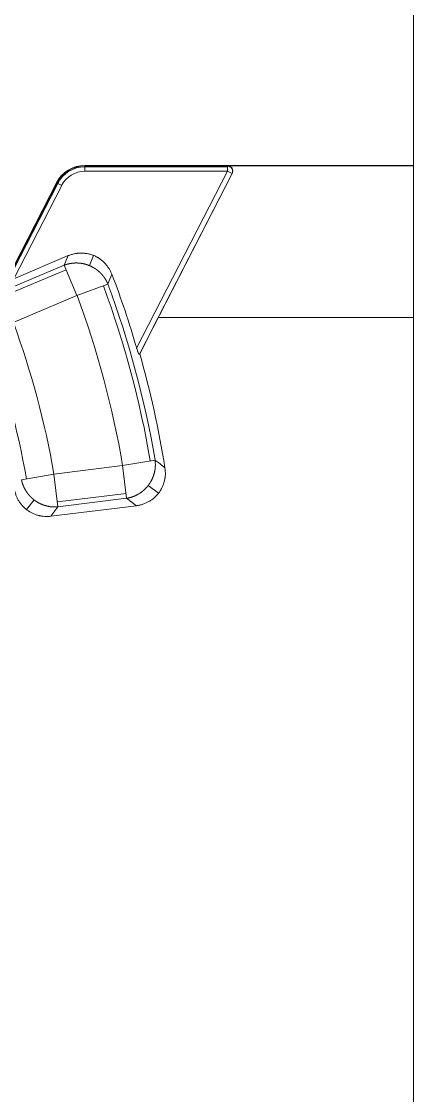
# Model space of a CAD drawing. Header units: millimetres. Extents: x 473 to 1051, y 289 to 609.
# Drawn here: x 741.8 to 793.4, y 397 to 538.3 of the extents above; entities that cross this region are included whole.
import ezdxf

# ---------------------------------------------------------------- set-up
doc = ezdxf.new("R2010")
doc.units = ezdxf.units.MM
doc.layers.add('core', color=7, linetype='Continuous', lineweight=20)

msp = doc.modelspace()

# ---------------------------------------------------------------- linework, layer by layer
at = {"layer": 'core', "lineweight": 18}
for p, q in [((793.42, 542.53), (793.42, 519.34)), ((793.42, 519.34), (750.19, 519.34)), ((768.95, 519.31), (793.42, 519.31)), ((793.42, 519.34), (793.42, 519.31)), ((793.42, 519.31), (793.42, 499.34)), ((769.57, 518.28), (759.84, 499.34)), ((739.87, 504.22), (746.46, 517.06)), ((740.84, 504.44), (748, 507.47)), ((759.84, 499.34), (757.4, 494.57)), ((759.84, 499.34), (793.42, 499.34)), ((793.42, 499.34), (793.42, 319.22)), ((756.98, 474.57), (745.72, 473.18))]:
    msp.add_line(p, q, dxfattribs=at)
at = {"layer": 'core', "lineweight": 13}
for p, q in [((748, 518.72), (748.04, 518.66)), ((750.19, 519.26), (750.19, 519.34)), ((750.19, 518.57), (750.19, 519.26)), ((768.93, 519.26), (750.19, 519.26)), ((750.19, 519.16), (768.93, 519.16)), ((768.93, 519.26), (768.95, 519.31)), ((768.93, 519.26), (768.93, 518.57)), ((750.19, 518.57), (768.93, 518.57)), ((757, 495.32), (768.93, 518.57)), ((757.36, 494.5), (769.55, 518.26)), ((769.55, 518.26), (768.93, 518.57)), ((769.57, 518.28), (769.56, 518.26)), ((746.52, 517.02), (739.92, 504.16)), ((746.61, 516.98), (740.04, 504.16)), ((747.14, 516.71), (740.84, 504.44)), ((746.46, 517.06), (746.52, 517.02)), ((746.52, 517.02), (747.14, 516.71)), ((747.46, 506.21), (748, 507.47)), ((751.33, 507.5), (750.79, 506.16)), ((747.46, 506.21), (739.08, 502.67)), ((747.46, 506.21), (749.15, 502.22)), ((739.33, 502.08), (747.71, 505.62)), ((749.15, 502.22), (753.21, 503.73)), ((749.15, 502.22), (740.77, 498.68)), ((759.42, 480.57), (755.15, 479.84)), ((746.12, 478.72), (755.15, 479.84)), ((755.15, 479.84), (755.68, 475.54)), ((741.85, 477.98), (746.12, 478.72)), ((746.65, 474.42), (746.12, 478.72)), ((758.53, 477.25), (759.87, 476.21)), ((742.52, 474.05), (743.52, 475.33)), ((755.6, 476.18), (746.57, 475.06)), ((755.68, 475.54), (746.65, 474.42)), ((756.98, 474.57), (755.68, 475.54)), ((746.65, 474.42), (745.72, 473.18))]:
    msp.add_line(p, q, dxfattribs=at)
at = {"layer": 'core', "lineweight": 18}
for centre, radius, start, end in [((750.19, 515.14), 4.2, 90, 152.8319), ((633.4, 459.21), 128.77, 16.2848, 20.8372), ((633.4, 459.21), 128.94, 9.0787, 15.9139)]:
    msp.add_arc(centre, radius, start, end, dxfattribs=at)
at = {"layer": 'core', "lineweight": 13}
for centre, radius, start, end in [((750.19, 515.14), 4.13, 90, 152.8319), ((750.19, 515.14), 4.02, 90, 152.8319), ((750.19, 515.14), 3.44, 90, 152.8319), ((633.4, 459.21), 127.18, 9.6179, 20.3821), ((633.4, 459.21), 127.82, 9.6179, 20.3821), ((633.4, 459.21), 123.49, 9.6179, 20.3821), ((633.4, 459.21), 114.4, 9.8192, 20.1808), ((633.4, 459.21), 110.71, 9.8192, 20.1808)]:
    msp.add_arc(centre, radius, start, end, dxfattribs=at)
msp.add_ellipse((768.93, 518.57), major_axis=(-0.623, 0.32), ratio=0.98092, start_param=3.141593, end_param=5.178781, dxfattribs=at)
at = {"layer": 'core', "lineweight": 18}
msp.add_ellipse((768.94, 518.6), major_axis=(0.326, 0.635), ratio=0.98092, start_param=4.712389, end_param=6.749577, dxfattribs=at)
for points, knots in [([(753.74, 505.02), (753.69, 505.15), (753.63, 505.29), (753.5, 505.54), (753.35, 505.8), (753.19, 506.03), (753.08, 506.18), (753.05, 506.21), (753.01, 506.26), (752.98, 506.29), (752.91, 506.37), (752.86, 506.43), (752.71, 506.59), (752.5, 506.79), (752.27, 506.96), (752.1, 507.09), (752.04, 507.13), (751.94, 507.19), (751.91, 507.21), (751.85, 507.24), (751.82, 507.26), (751.66, 507.35), (751.53, 507.42), (751.26, 507.53), (750.99, 507.63), (750.71, 507.7), (750.49, 507.74), (750.42, 507.75), (750.28, 507.77), (750.21, 507.78), (749.99, 507.8), (749.7, 507.82), (749.41, 507.8), (749.23, 507.78), (749.19, 507.78), (749.12, 507.77), (749.08, 507.76), (748.97, 507.75), (748.9, 507.74), (748.69, 507.69), (748.41, 507.62), (748.14, 507.52), (748, 507.47)], [0, 0, 0, 0, 0.0625, 0.0625, 0.125, 0.1875, 0.1875, 0.203125, 0.203125, 0.21875, 0.21875, 0.25, 0.25, 0.3125, 0.375, 0.375, 0.40625, 0.40625, 0.421875, 0.421875, 0.4375, 0.4375, 0.5, 0.5, 0.5625, 0.625, 0.625, 0.65625, 0.65625, 0.6875, 0.6875, 0.75, 0.8125, 0.8125, 0.828125, 0.828125, 0.84375, 0.84375, 0.875, 0.875, 0.9375, 1, 1, 1, 1]), ([(757, 495.32), (757.01, 495.27), (757.03, 495.22), (757.06, 495.11), (757.07, 495.06), (757.1, 494.99), (757.11, 494.97), (757.12, 494.92), (757.13, 494.89), (757.16, 494.82), (757.18, 494.78), (757.2, 494.72), (757.2, 494.71), (757.21, 494.69), (757.22, 494.68), (757.23, 494.65), (757.24, 494.63), (757.25, 494.6), (757.26, 494.58), (757.27, 494.56), (757.28, 494.55), (757.29, 494.54), (757.29, 494.54), (757.3, 494.52), (757.31, 494.51), (757.32, 494.5), (757.32, 494.5), (757.33, 494.49), (757.33, 494.49), (757.34, 494.49), (757.34, 494.48), (757.35, 494.49), (757.35, 494.49), (757.36, 494.49), (757.36, 494.5), (757.36, 494.5)], [0, 0, 0, 0, 0.125, 0.125, 0.25, 0.25, 0.3125, 0.3125, 0.375, 0.375, 0.5, 0.5, 0.53125, 0.53125, 0.5625, 0.5625, 0.625, 0.625, 0.6875, 0.6875, 0.71875, 0.71875, 0.75, 0.75, 0.8125, 0.8125, 0.84375, 0.84375, 0.875, 0.875, 0.9375, 0.9375, 0.96875, 0.96875, 1, 1, 1, 1]), ([(760.72, 479.56), (760.74, 479.41), (760.76, 479.27), (760.78, 478.98), (760.78, 478.69), (760.75, 478.4), (760.73, 478.22), (760.72, 478.19), (760.71, 478.12), (760.7, 478.08), (760.68, 477.97), (760.67, 477.9), (760.62, 477.69), (760.53, 477.41), (760.43, 477.14), (760.33, 476.95), (760.3, 476.88), (760.25, 476.79), (760.23, 476.75), (760.2, 476.69), (760.18, 476.66), (760.09, 476.5), (760.01, 476.38), (759.83, 476.15), (759.65, 475.93), (759.44, 475.73), (759.27, 475.58), (759.22, 475.54), (759.1, 475.45), (759.05, 475.4), (758.87, 475.28), (758.62, 475.12), (758.37, 474.99), (758.17, 474.9), (758.1, 474.87), (757.96, 474.82), (757.9, 474.79), (757.69, 474.72), (757.55, 474.68), (757.27, 474.62), (757.12, 474.59), (756.98, 474.57)], [0, 0, 0, 0, 0.0625, 0.0625, 0.125, 0.1875, 0.1875, 0.203125, 0.203125, 0.21875, 0.21875, 0.25, 0.25, 0.3125, 0.375, 0.375, 0.40625, 0.40625, 0.421875, 0.421875, 0.4375, 0.4375, 0.5, 0.5, 0.5625, 0.625, 0.625, 0.65625, 0.65625, 0.6875, 0.6875, 0.75, 0.8125, 0.8125, 0.84375, 0.84375, 0.875, 0.875, 0.9375, 0.9375, 1, 1, 1, 1]), ([(745.72, 473.18), (745.58, 473.16), (745.45, 473.15), (745.17, 473.14), (744.9, 473.15), (744.62, 473.18), (744.42, 473.21), (744.35, 473.22), (744.25, 473.25), (744.21, 473.25), (744.14, 473.27), (744.11, 473.28), (743.94, 473.32), (743.68, 473.4), (743.42, 473.51), (743.17, 473.63), (743.05, 473.69), (742.9, 473.78), (742.87, 473.8), (742.81, 473.84), (742.73, 473.9), (742.64, 473.96), (742.48, 474.08), (742.37, 474.17), (742.17, 474.35), (742.07, 474.45), (741.93, 474.61), (741.89, 474.66), (741.82, 474.74), (741.8, 474.77), (741.76, 474.82), (741.74, 474.85), (741.63, 474.99), (741.56, 475.11), (741.41, 475.34), (741.35, 475.46), (741.23, 475.71), (741.17, 475.84), (741.11, 476), (741.1, 476.04), (741.08, 476.1), (741.05, 476.2), (741.02, 476.3), (740.96, 476.5), (740.93, 476.64), (740.91, 476.78)], [0, 0, 0, 0, 0.0625, 0.0625, 0.125, 0.1875, 0.1875, 0.21875, 0.21875, 0.234375, 0.234375, 0.25, 0.25, 0.3125, 0.375, 0.375, 0.4375, 0.4375, 0.453125, 0.453125, 0.46875, 0.5, 0.5, 0.5625, 0.5625, 0.625, 0.625, 0.65625, 0.65625, 0.671875, 0.671875, 0.6875, 0.6875, 0.75, 0.75, 0.8125, 0.8125, 0.875, 0.875, 0.890625, 0.890625, 0.90625, 0.9375, 0.9375, 1, 1, 1, 1])]:
    msp.add_open_spline(points, degree=3, knots=knots, dxfattribs=at)
at = {"layer": 'core', "lineweight": 13}
for points, knots in [([(753.21, 503.73), (753.21, 503.74), (753.2, 503.76), (753.19, 503.79), (753.18, 503.82), (753.16, 503.85), (753.15, 503.88), (753.14, 503.91), (753.12, 503.94), (753.11, 503.97), (753.09, 503.99), (753.08, 504.02), (753.07, 504.05), (753.05, 504.08), (753.04, 504.11), (753.02, 504.14), (753.01, 504.17), (752.99, 504.19), (752.98, 504.22), (752.96, 504.25), (752.94, 504.28), (752.93, 504.31), (752.91, 504.33), (752.89, 504.36), (752.88, 504.39), (752.86, 504.42), (752.84, 504.44), (752.83, 504.47), (752.81, 504.5), (752.79, 504.52), (752.77, 504.55), (752.75, 504.58), (752.74, 504.6), (752.72, 504.63), (752.7, 504.65), (752.68, 504.68), (752.66, 504.71), (752.64, 504.73), (752.62, 504.76), (752.6, 504.78), (752.58, 504.81), (752.56, 504.83), (752.54, 504.86), (752.52, 504.88), (752.5, 504.91), (752.48, 504.93), (752.46, 504.95), (752.44, 504.98), (752.42, 505), (752.4, 505.03), (752.37, 505.05), (752.35, 505.07), (752.33, 505.1), (752.31, 505.12), (752.29, 505.14), (752.26, 505.17), (752.24, 505.19), (752.22, 505.21), (752.2, 505.23), (752.17, 505.25), (752.15, 505.28), (752.13, 505.3), (752.1, 505.32), (752.08, 505.34), (752.06, 505.36), (752.03, 505.38), (752.01, 505.41), (751.98, 505.43), (751.96, 505.45), (751.94, 505.47), (751.91, 505.49), (751.89, 505.51), (751.86, 505.53), (751.84, 505.55), (751.81, 505.57), (751.79, 505.59), (751.76, 505.6), (751.74, 505.62), (751.71, 505.64), (751.68, 505.66), (751.66, 505.68), (751.63, 505.7), (751.61, 505.72), (751.58, 505.73), (751.55, 505.75), (751.53, 505.77), (751.5, 505.79), (751.47, 505.8), (751.45, 505.82), (751.42, 505.84), (751.39, 505.85), (751.37, 505.87), (751.34, 505.89), (751.31, 505.9), (751.28, 505.92), (751.25, 505.93), (751.23, 505.95), (751.2, 505.96), (751.17, 505.98), (751.14, 505.99), (751.12, 506.01), (751.09, 506.02), (751.06, 506.04), (751.03, 506.05), (751, 506.07), (750.97, 506.08), (750.94, 506.09), (750.91, 506.11), (750.89, 506.12), (750.86, 506.13), (750.83, 506.14), (750.8, 506.16), (750.77, 506.17), (750.74, 506.18), (750.71, 506.19), (750.68, 506.2), (750.65, 506.21), (750.62, 506.23), (750.59, 506.24), (750.56, 506.25), (750.53, 506.26), (750.5, 506.27), (750.47, 506.28), (750.44, 506.29), (750.41, 506.3), (750.38, 506.31), (750.35, 506.32), (750.32, 506.33), (750.29, 506.33), (750.26, 506.34), (750.23, 506.35), (750.2, 506.36), (750.17, 506.37), (750.14, 506.38), (750.1, 506.38), (750.07, 506.39), (750.04, 506.4), (750.01, 506.4), (749.98, 506.41), (749.95, 506.42), (749.92, 506.42), (749.89, 506.43), (749.86, 506.44), (749.82, 506.44), (749.79, 506.45), (749.76, 506.45), (749.73, 506.46), (749.7, 506.46), (749.67, 506.47), (749.64, 506.47), (749.6, 506.47), (749.57, 506.48), (749.54, 506.48), (749.51, 506.48), (749.48, 506.49), (749.45, 506.49), (749.41, 506.49), (749.38, 506.5), (749.35, 506.5), (749.32, 506.5), (749.29, 506.5), (749.25, 506.5), (749.22, 506.5), (749.19, 506.51), (749.16, 506.51), (749.13, 506.51), (749.1, 506.51), (749.06, 506.51), (749.03, 506.51), (749, 506.51), (748.97, 506.51), (748.94, 506.51), (748.9, 506.5), (748.87, 506.5), (748.84, 506.5), (748.81, 506.5), (748.78, 506.5), (748.74, 506.5), (748.71, 506.49), (748.68, 506.49), (748.65, 506.49), (748.62, 506.49), (748.59, 506.48), (748.55, 506.48), (748.52, 506.47), (748.49, 506.47), (748.46, 506.47), (748.43, 506.46), (748.39, 506.46), (748.36, 506.45), (748.33, 506.45), (748.3, 506.44), (748.27, 506.44), (748.24, 506.43), (748.2, 506.42), (748.17, 506.42), (748.14, 506.41), (748.11, 506.41), (748.08, 506.4), (748.05, 506.39), (748.02, 506.38), (747.99, 506.38), (747.95, 506.37), (747.92, 506.36), (747.89, 506.35), (747.86, 506.34), (747.83, 506.33), (747.8, 506.33), (747.77, 506.32), (747.74, 506.31), (747.71, 506.3), (747.68, 506.29), (747.65, 506.28), (747.62, 506.27), (747.58, 506.26), (747.55, 506.25), (747.52, 506.23), (747.49, 506.22), (747.47, 506.22), (747.46, 506.21)], [0, 0, 0, 0, 0.004703, 0.009403, 0.014101, 0.018797, 0.02349, 0.028181, 0.03287, 0.037556, 0.04224, 0.046921, 0.051601, 0.056277, 0.060952, 0.065624, 0.070295, 0.074963, 0.079628, 0.084292, 0.088953, 0.093612, 0.098269, 0.102924, 0.107577, 0.112228, 0.116877, 0.121524, 0.126168, 0.130811, 0.135452, 0.14009, 0.144727, 0.149362, 0.153995, 0.158626, 0.163255, 0.167882, 0.172508, 0.177132, 0.181754, 0.186374, 0.190992, 0.195609, 0.200224, 0.204837, 0.209449, 0.214059, 0.218668, 0.223275, 0.22788, 0.232484, 0.237086, 0.241687, 0.246286, 0.250884, 0.255481, 0.260076, 0.264669, 0.269262, 0.273853, 0.278442, 0.283031, 0.287618, 0.292204, 0.296789, 0.301373, 0.305955, 0.310536, 0.315117, 0.319696, 0.324274, 0.328851, 0.333427, 0.338002, 0.342576, 0.34715, 0.351722, 0.356293, 0.360864, 0.365434, 0.370003, 0.374571, 0.379139, 0.383705, 0.388272, 0.392837, 0.397402, 0.401966, 0.40653, 0.411093, 0.415655, 0.420217, 0.424779, 0.42934, 0.433901, 0.438461, 0.443021, 0.447581, 0.45214, 0.456699, 0.461258, 0.465816, 0.470374, 0.474932, 0.47949, 0.484048, 0.488606, 0.493164, 0.497721, 0.502279, 0.506837, 0.511394, 0.515952, 0.52051, 0.525068, 0.529626, 0.534184, 0.538743, 0.543302, 0.547861, 0.55242, 0.55698, 0.56154, 0.5661, 0.570661, 0.575222, 0.579783, 0.584345, 0.588908, 0.593471, 0.598034, 0.602599, 0.607163, 0.611729, 0.616295, 0.620862, 0.625429, 0.629998, 0.634567, 0.639136, 0.643707, 0.648279, 0.652851, 0.657424, 0.661998, 0.666573, 0.671149, 0.675727, 0.680305, 0.684884, 0.689464, 0.694045, 0.698628, 0.703211, 0.707796, 0.712382, 0.716969, 0.721558, 0.726148, 0.730739, 0.735331, 0.739925, 0.74452, 0.749116, 0.753714, 0.758314, 0.762914, 0.767517, 0.77212, 0.776726, 0.781333, 0.785941, 0.790551, 0.795163, 0.799776, 0.804391, 0.809008, 0.813627, 0.818247, 0.822869, 0.827492, 0.832118, 0.836745, 0.841374, 0.846005, 0.850638, 0.855273, 0.85991, 0.864549, 0.869189, 0.873832, 0.878477, 0.883123, 0.887772, 0.892423, 0.897076, 0.901731, 0.906388, 0.911047, 0.915708, 0.920372, 0.925038, 0.929705, 0.934376, 0.939048, 0.943723, 0.9484, 0.953079, 0.95776, 0.962444, 0.96713, 0.971819, 0.97651, 0.981203, 0.985899, 0.990597, 0.995297, 1, 1, 1, 1]), ([(755.68, 475.54), (755.69, 475.55), (755.71, 475.55), (755.74, 475.55), (755.78, 475.56), (755.81, 475.57), (755.84, 475.57), (755.87, 475.58), (755.9, 475.58), (755.93, 475.59), (755.96, 475.6), (755.99, 475.6), (756.02, 475.61), (756.06, 475.62), (756.09, 475.63), (756.12, 475.64), (756.15, 475.64), (756.18, 475.65), (756.21, 475.66), (756.24, 475.67), (756.27, 475.68), (756.3, 475.69), (756.33, 475.7), (756.36, 475.71), (756.39, 475.72), (756.42, 475.73), (756.45, 475.74), (756.48, 475.75), (756.51, 475.76), (756.54, 475.77), (756.57, 475.78), (756.6, 475.79), (756.63, 475.8), (756.66, 475.81), (756.68, 475.83), (756.71, 475.84), (756.74, 475.85), (756.77, 475.86), (756.8, 475.88), (756.83, 475.89), (756.86, 475.9), (756.89, 475.92), (756.91, 475.93), (756.94, 475.94), (756.97, 475.96), (757, 475.97), (757.03, 475.99), (757.05, 476), (757.08, 476.01), (757.11, 476.03), (757.14, 476.04), (757.16, 476.06), (757.19, 476.08), (757.22, 476.09), (757.25, 476.11), (757.27, 476.12), (757.3, 476.14), (757.33, 476.16), (757.35, 476.17), (757.38, 476.19), (757.4, 476.21), (757.43, 476.22), (757.46, 476.24), (757.48, 476.26), (757.51, 476.27), (757.53, 476.29), (757.56, 476.31), (757.58, 476.33), (757.61, 476.35), (757.63, 476.36), (757.66, 476.38), (757.68, 476.4), (757.71, 476.42), (757.73, 476.44), (757.76, 476.46), (757.78, 476.48), (757.81, 476.5), (757.83, 476.52), (757.85, 476.54), (757.88, 476.56), (757.9, 476.58), (757.92, 476.6), (757.95, 476.62), (757.97, 476.64), (757.99, 476.66), (758.02, 476.68), (758.04, 476.7), (758.06, 476.72), (758.08, 476.75), (758.11, 476.77), (758.13, 476.79), (758.15, 476.81), (758.17, 476.83), (758.19, 476.86), (758.21, 476.88), (758.24, 476.9), (758.26, 476.92), (758.28, 476.95), (758.3, 476.97), (758.32, 476.99), (758.34, 477.01), (758.36, 477.04), (758.38, 477.06), (758.4, 477.08), (758.42, 477.11), (758.44, 477.13), (758.46, 477.16), (758.48, 477.18), (758.5, 477.2), (758.52, 477.23), (758.54, 477.25), (758.55, 477.28), (758.57, 477.3), (758.59, 477.33), (758.61, 477.35), (758.63, 477.38), (758.64, 477.4), (758.66, 477.43), (758.68, 477.45), (758.7, 477.48), (758.71, 477.5), (758.73, 477.53), (758.75, 477.56), (758.76, 477.58), (758.78, 477.61), (758.8, 477.63), (758.81, 477.66), (758.83, 477.69), (758.84, 477.71), (758.86, 477.74), (758.87, 477.77), (758.89, 477.79), (758.9, 477.82), (758.92, 477.85), (758.93, 477.87), (758.95, 477.9), (758.96, 477.93), (758.98, 477.96), (758.99, 477.98), (759, 478.01), (759.02, 478.04), (759.03, 478.07), (759.04, 478.09), (759.06, 478.12), (759.07, 478.15), (759.08, 478.18), (759.09, 478.21), (759.1, 478.23), (759.12, 478.26), (759.13, 478.29), (759.14, 478.32), (759.15, 478.35), (759.16, 478.38), (759.17, 478.41), (759.18, 478.43), (759.19, 478.46), (759.2, 478.49), (759.21, 478.52), (759.22, 478.55), (759.23, 478.58), (759.24, 478.61), (759.25, 478.64), (759.26, 478.67), (759.27, 478.7), (759.28, 478.73), (759.29, 478.76), (759.3, 478.78), (759.3, 478.81), (759.31, 478.84), (759.32, 478.87), (759.33, 478.9), (759.34, 478.93), (759.34, 478.96), (759.35, 478.99), (759.36, 479.02), (759.36, 479.05), (759.37, 479.08), (759.37, 479.11), (759.38, 479.14), (759.39, 479.17), (759.39, 479.2), (759.4, 479.23), (759.4, 479.26), (759.41, 479.29), (759.41, 479.32), (759.42, 479.36), (759.42, 479.39), (759.42, 479.42), (759.43, 479.45), (759.43, 479.48), (759.43, 479.51), (759.44, 479.54), (759.44, 479.57), (759.44, 479.6), (759.45, 479.63), (759.45, 479.66), (759.45, 479.69), (759.45, 479.72), (759.45, 479.75), (759.46, 479.78), (759.46, 479.81), (759.46, 479.83), (759.46, 479.84)], [0, 0, 0, 0, 0.005192, 0.010381, 0.015567, 0.020749, 0.025928, 0.031104, 0.036276, 0.041445, 0.04661, 0.051772, 0.056931, 0.062087, 0.067239, 0.072389, 0.077535, 0.082677, 0.087817, 0.092953, 0.098087, 0.103217, 0.108344, 0.113468, 0.118589, 0.123707, 0.128822, 0.133933, 0.139042, 0.144148, 0.149251, 0.154351, 0.159448, 0.164542, 0.169634, 0.174722, 0.179808, 0.184891, 0.189971, 0.195048, 0.200123, 0.205194, 0.210264, 0.21533, 0.220394, 0.225455, 0.230514, 0.23557, 0.240623, 0.245674, 0.250723, 0.255769, 0.260812, 0.265853, 0.270892, 0.275928, 0.280962, 0.285994, 0.291023, 0.29605, 0.301075, 0.306097, 0.311118, 0.316136, 0.321152, 0.326165, 0.331177, 0.336187, 0.341194, 0.3462, 0.351203, 0.356205, 0.361205, 0.366202, 0.371198, 0.376192, 0.381184, 0.386174, 0.391163, 0.396149, 0.401134, 0.406118, 0.411099, 0.416079, 0.421058, 0.426034, 0.431009, 0.435983, 0.440955, 0.445926, 0.450895, 0.455863, 0.460829, 0.465794, 0.470758, 0.47572, 0.480681, 0.485641, 0.490599, 0.495557, 0.500513, 0.505468, 0.510422, 0.515374, 0.520326, 0.525277, 0.530227, 0.535175, 0.540123, 0.54507, 0.550016, 0.554961, 0.559905, 0.564849, 0.569792, 0.574733, 0.579675, 0.584615, 0.589555, 0.594495, 0.599433, 0.604371, 0.609309, 0.614246, 0.619182, 0.624119, 0.629054, 0.63399, 0.638924, 0.643859, 0.648793, 0.653727, 0.658661, 0.663594, 0.668528, 0.673461, 0.678394, 0.683327, 0.688259, 0.693192, 0.698125, 0.703057, 0.70799, 0.712923, 0.717855, 0.722788, 0.727721, 0.732654, 0.737588, 0.742521, 0.747455, 0.752389, 0.757324, 0.762258, 0.767193, 0.772129, 0.777065, 0.782001, 0.786938, 0.791875, 0.796812, 0.801751, 0.806689, 0.811629, 0.816569, 0.821509, 0.826451, 0.831393, 0.836335, 0.841279, 0.846223, 0.851168, 0.856114, 0.86106, 0.866008, 0.870956, 0.875905, 0.880856, 0.885807, 0.890759, 0.895712, 0.900666, 0.905621, 0.910578, 0.915535, 0.920494, 0.925453, 0.930414, 0.935376, 0.940339, 0.945304, 0.950269, 0.955236, 0.960205, 0.965174, 0.970145, 0.975118, 0.980091, 0.985066, 0.990043, 0.995021, 1, 1, 1, 1]), ([(741.85, 477.98), (741.85, 477.97), (741.85, 477.95), (741.86, 477.92), (741.87, 477.88), (741.88, 477.85), (741.88, 477.82), (741.89, 477.79), (741.9, 477.76), (741.91, 477.72), (741.92, 477.69), (741.93, 477.66), (741.94, 477.63), (741.94, 477.6), (741.95, 477.56), (741.96, 477.53), (741.97, 477.5), (741.98, 477.47), (742, 477.44), (742.01, 477.41), (742.02, 477.37), (742.03, 477.34), (742.04, 477.31), (742.05, 477.28), (742.06, 477.25), (742.08, 477.22), (742.09, 477.19), (742.1, 477.16), (742.11, 477.13), (742.13, 477.1), (742.14, 477.07), (742.15, 477.04), (742.17, 477.01), (742.18, 476.98), (742.2, 476.95), (742.21, 476.92), (742.22, 476.89), (742.24, 476.86), (742.25, 476.83), (742.27, 476.8), (742.28, 476.77), (742.3, 476.74), (742.32, 476.71), (742.33, 476.69), (742.35, 476.66), (742.37, 476.63), (742.38, 476.6), (742.4, 476.57), (742.42, 476.54), (742.43, 476.52), (742.45, 476.49), (742.47, 476.46), (742.49, 476.43), (742.5, 476.41), (742.52, 476.38), (742.54, 476.35), (742.56, 476.32), (742.58, 476.3), (742.6, 476.27), (742.62, 476.24), (742.64, 476.22), (742.66, 476.19), (742.68, 476.17), (742.7, 476.14), (742.72, 476.11), (742.74, 476.09), (742.76, 476.06), (742.78, 476.04), (742.8, 476.01), (742.82, 475.99), (742.84, 475.96), (742.86, 475.94), (742.88, 475.91), (742.91, 475.89), (742.93, 475.87), (742.95, 475.84), (742.97, 475.82), (742.99, 475.79), (743.02, 475.77), (743.04, 475.75), (743.06, 475.72), (743.09, 475.7), (743.11, 475.68), (743.13, 475.66), (743.16, 475.63), (743.18, 475.61), (743.2, 475.59), (743.23, 475.57), (743.25, 475.54), (743.28, 475.52), (743.3, 475.5), (743.33, 475.48), (743.35, 475.46), (743.38, 475.44), (743.4, 475.42), (743.43, 475.4), (743.45, 475.38), (743.48, 475.36), (743.5, 475.34), (743.53, 475.32), (743.55, 475.3), (743.58, 475.28), (743.61, 475.26), (743.63, 475.24), (743.66, 475.22), (743.69, 475.2), (743.71, 475.18), (743.74, 475.17), (743.77, 475.15), (743.79, 475.13), (743.82, 475.11), (743.85, 475.1), (743.88, 475.08), (743.9, 475.06), (743.93, 475.04), (743.96, 475.03), (743.99, 475.01), (744.02, 475), (744.04, 474.98), (744.07, 474.96), (744.1, 474.95), (744.13, 474.93), (744.16, 474.92), (744.19, 474.9), (744.22, 474.89), (744.24, 474.87), (744.27, 474.86), (744.3, 474.84), (744.33, 474.83), (744.36, 474.82), (744.39, 474.8), (744.42, 474.79), (744.45, 474.78), (744.48, 474.76), (744.51, 474.75), (744.54, 474.74), (744.57, 474.73), (744.6, 474.71), (744.63, 474.7), (744.66, 474.69), (744.69, 474.68), (744.72, 474.67), (744.75, 474.66), (744.78, 474.65), (744.81, 474.64), (744.84, 474.63), (744.87, 474.62), (744.91, 474.61), (744.94, 474.6), (744.97, 474.59), (745, 474.58), (745.03, 474.57), (745.06, 474.56), (745.09, 474.55), (745.12, 474.54), (745.15, 474.54), (745.19, 474.53), (745.22, 474.52), (745.25, 474.51), (745.28, 474.51), (745.31, 474.5), (745.34, 474.49), (745.38, 474.49), (745.41, 474.48), (745.44, 474.47), (745.47, 474.47), (745.5, 474.46), (745.54, 474.46), (745.57, 474.45), (745.6, 474.45), (745.63, 474.44), (745.66, 474.44), (745.7, 474.44), (745.73, 474.43), (745.76, 474.43), (745.79, 474.42), (745.83, 474.42), (745.86, 474.42), (745.89, 474.42), (745.92, 474.41), (745.95, 474.41), (745.99, 474.41), (746.02, 474.41), (746.05, 474.41), (746.08, 474.4), (746.11, 474.4), (746.12, 474.4)], [0, 0, 0, 0, 0.005598, 0.011193, 0.016784, 0.022372, 0.027957, 0.033538, 0.039116, 0.044691, 0.050263, 0.055831, 0.061397, 0.066959, 0.072518, 0.078074, 0.083627, 0.089176, 0.094723, 0.100267, 0.105807, 0.111345, 0.11688, 0.122411, 0.12794, 0.133466, 0.138989, 0.144509, 0.150027, 0.155541, 0.161053, 0.166562, 0.172068, 0.177572, 0.183073, 0.188571, 0.194066, 0.199559, 0.20505, 0.210537, 0.216023, 0.221506, 0.226986, 0.232464, 0.237939, 0.243412, 0.248883, 0.254351, 0.259817, 0.265281, 0.270742, 0.276202, 0.281659, 0.287113, 0.292566, 0.298017, 0.303465, 0.308912, 0.314356, 0.319799, 0.325239, 0.330677, 0.336114, 0.341549, 0.346981, 0.352412, 0.357842, 0.363269, 0.368695, 0.374119, 0.379541, 0.384962, 0.390381, 0.395798, 0.401214, 0.406629, 0.412041, 0.417453, 0.422863, 0.428271, 0.433679, 0.439084, 0.444489, 0.449892, 0.455294, 0.460695, 0.466095, 0.471493, 0.476891, 0.482287, 0.487682, 0.493077, 0.49847, 0.503862, 0.509253, 0.514644, 0.520033, 0.525422, 0.53081, 0.536197, 0.541584, 0.546969, 0.552354, 0.557739, 0.563123, 0.568506, 0.573889, 0.579271, 0.584652, 0.590034, 0.595414, 0.600795, 0.606175, 0.611554, 0.616934, 0.622313, 0.627692, 0.633071, 0.638449, 0.643828, 0.649206, 0.654584, 0.659962, 0.665341, 0.670719, 0.676097, 0.681475, 0.686854, 0.692233, 0.697611, 0.70299, 0.708369, 0.713749, 0.719129, 0.724509, 0.729889, 0.73527, 0.740651, 0.746033, 0.751415, 0.756798, 0.762181, 0.767565, 0.772949, 0.778334, 0.78372, 0.789106, 0.794493, 0.799881, 0.80527, 0.810659, 0.816049, 0.82144, 0.826832, 0.832225, 0.837619, 0.843014, 0.84841, 0.853806, 0.859204, 0.864603, 0.870003, 0.875404, 0.880806, 0.88621, 0.891614, 0.89702, 0.902428, 0.907836, 0.913246, 0.918657, 0.924069, 0.929483, 0.934898, 0.940315, 0.945733, 0.951153, 0.956574, 0.961997, 0.967421, 0.972847, 0.978274, 0.983703, 0.989134, 0.994566, 1, 1, 1, 1])]:
    msp.add_open_spline(points, degree=3, knots=knots, dxfattribs=at)
for points in [[(753.74, 505.02), (753.57, 504.59), (753.39, 504.16), (753.21, 503.73)], [(759.42, 480.57), (759.85, 480.24), (760.29, 479.9), (760.72, 479.56)], [(759.46, 479.84), (759.47, 480.09), (759.45, 480.33), (759.42, 480.57)], [(746.12, 474.4), (746.3, 474.4), (746.47, 474.4), (746.65, 474.42)]]:
    msp.add_open_spline(points, degree=3, dxfattribs=at)
at = {"layer": 'core', "lineweight": 18}
msp.add_open_spline([(757.4, 494.57), (757.38, 494.54), (757.37, 494.52), (757.36, 494.5)], degree=3, dxfattribs=at)

doc.saveas('drawing.dxf')
